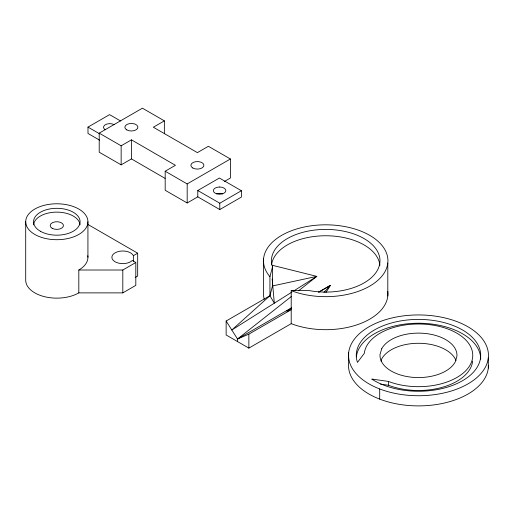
<?xml version="1.0" encoding="UTF-8"?>
<svg xmlns="http://www.w3.org/2000/svg" width="514" height="514" viewBox="0 0 514 514"><rect width="100%" height="100%" fill="white"/><g stroke="black" fill="none" stroke-linecap="round" stroke-linejoin="round"><path stroke-width="0.77" d="M272.169 278.999L274.315 303.196L269.934 295.73L269.934 276.68L272.491 266.901A54.272 31.335 0 0 1 324.443 229.417A54.272 31.335 0 0 1 379.358 265.468A54.272 31.335 0 0 1 308.329 290.429L291.207 290.641L291.207 323.666L248.866 348.113L226.141 334.987L226.141 321.019L269.934 295.73L272.491 285.951L272.491 266.901M381.047 361.149L381.696 358.945A38.499 22.224 0 0 1 419.932 343.294A38.499 22.224 0 0 1 456.014 360.565M325.927 292.498L330.444 285.321L318.648 292.132M323.968 292.395L330.444 285.321L318.853 292.132M269.934 295.73L231.82 330.014L291.856 292.125M237.5 341.553L237.5 339.009L291.637 296.263M298.563 290.796L316.817 276.378L272.311 265.282M293.879 290.853L316.817 276.378L272.491 285.951M288.405 310.841L286.812 310.951L291.586 308.149M99.581 140.161L87.984 133.46L87.984 127.112L109.591 114.635L120.507 120.938M99.208 133.139L121.15 145.809L131.456 139.853L131.456 158.91L121.15 164.859L99.208 152.189L99.208 133.139L142.423 108.191L164.364 120.854L164.364 133.556M164.364 120.854L153.339 127.221L197.389 152.632L208.395 146.278L230.394 158.98L230.394 178.03L224.207 181.603M197.787 196.856L197.787 190.508L219.394 178.03L241.394 190.733L241.394 197.08L219.786 209.558L197.787 196.856L187.18 202.979L165.18 190.276L165.18 171.226L175.409 165.315L131.456 139.853M165.18 171.226L187.18 183.928L230.394 158.98M197.787 190.508L219.786 203.21L241.394 190.733M25.7 221.746L25.7 280.175A31.11 17.964 0 0 0 44.904 296.771A31.11 17.964 0 0 0 78.815 292.877L122.814 292.877L135.812 285.366L135.812 262.506L132.278 260.463A10.929 6.309 0 0 1 115.085 261.774A10.929 6.309 0 0 1 117.346 251.847A10.929 6.309 0 0 1 133.37 255.676L137.675 253.19L137.675 276.057L135.214 277.476M78.815 292.877L78.815 270.011L122.814 270.011L135.812 262.506M226.141 321.019L237.5 339.009L291.599 307.757M237.5 339.009L248.866 334.139L291.207 309.698L286.812 310.951M388.391 381.42L371.75 379.062A62.226 35.929 0 0 0 473.073 372.573A62.226 35.929 0 0 0 427.86 319.824A62.226 35.929 0 0 0 357.468 362.396L364.317 353.336A54.272 31.335 0 0 1 431.304 324.893A54.272 31.335 0 0 1 468.19 367.921A54.272 31.335 0 0 1 388.391 381.42L388.391 385.23L380.469 384.106M87.984 127.112L99.581 133.807M87.926 224.464L137.675 253.19M131.456 158.91L165.11 178.403M379.692 399.121L379.692 388.957A69.962 40.394 0 0 1 387.447 319.136A69.962 40.394 0 0 1 488.3 357.924L488.3 368.088M387.8 263.046L387.8 296.07M348.659 352.752L348.659 362.916A69.962 40.394 0 0 0 415.948 405.867A69.962 40.394 0 0 0 488.441 365.833M263.605 258.446L263.605 291.47A62.226 35.929 0 0 0 264.222 299.296M248.866 334.139L248.866 348.113M219.786 203.21L219.786 209.558M187.18 183.928L187.18 202.979M133.37 255.676L133.37 261.234M122.814 270.011L122.814 292.877M121.15 145.809L121.15 164.859M87.926 221.746A31.11 17.964 0 0 1 41.255 237.301A31.11 17.964 0 0 1 41.255 206.191A31.11 17.964 0 0 1 87.926 221.746L87.926 257.308M488.3 357.924A69.962 40.394 0 0 1 379.692 388.957M356.382 356.851A62.226 35.929 0 0 1 420.439 323.242A62.226 35.929 0 0 1 480.706 359.113M472.642 361.156A54.272 31.335 0 0 1 388.391 385.23M105.389 129.766A6.219 3.592 0 0 1 103.565 127.228L103.777 126.296A6.219 3.592 0 0 1 114.185 124.684M216.478 193.862A6.219 3.592 0 0 1 217.981 193.502L219.587 193.38A6.219 3.592 0 0 1 222.703 193.862M33.577 224.856A23.265 13.435 0 0 1 56.81 212.121A23.265 13.435 0 0 1 80.049 224.856M87.81 255.747A31.11 17.964 0 0 1 78.815 270.011M269.934 276.68A62.226 35.929 0 0 1 318.841 225.036A62.226 35.929 0 0 1 386.168 269.233A62.226 35.929 0 0 1 291.207 290.641M271.636 264.35A54.272 31.335 0 0 1 326.596 235.765A54.272 31.335 0 0 1 379.897 265.378M387.794 291.367A62.226 35.929 0 0 1 356.896 324.854A62.226 35.929 0 0 1 291.207 323.666M381.696 348.781L380.007 354.499A38.499 22.224 0 0 0 412.016 377.25A38.499 22.224 0 0 0 455.263 361.901L456.946 356.176A38.499 22.224 0 0 0 424.937 333.432A38.499 22.224 0 0 0 381.696 348.781M219.587 187.025L217.981 187.147A6.219 3.592 0 0 0 213.419 191.086A6.219 3.592 0 0 0 219.587 194.215L221.2 194.086A6.219 3.592 0 0 0 225.762 190.148A6.219 3.592 0 0 0 219.587 187.025M192.776 167.994A6.534 3.771 0 0 0 203.705 166.305A6.534 3.771 0 0 0 195.699 161.685A6.534 3.771 0 0 0 192.776 167.994M126.772 129.894A6.534 3.771 0 0 0 137.701 128.198A6.534 3.771 0 0 0 129.701 123.578A6.534 3.771 0 0 0 126.772 129.894M52.113 228.267A6.65 3.842 0 0 0 63.235 226.552A6.65 3.842 0 0 0 55.094 221.849A6.65 3.842 0 0 0 52.113 228.267M40.362 231.242A23.265 13.435 0 0 0 79.291 225.222A23.265 13.435 0 0 0 50.79 208.768A23.265 13.435 0 0 0 40.362 231.242"/></g></svg>
